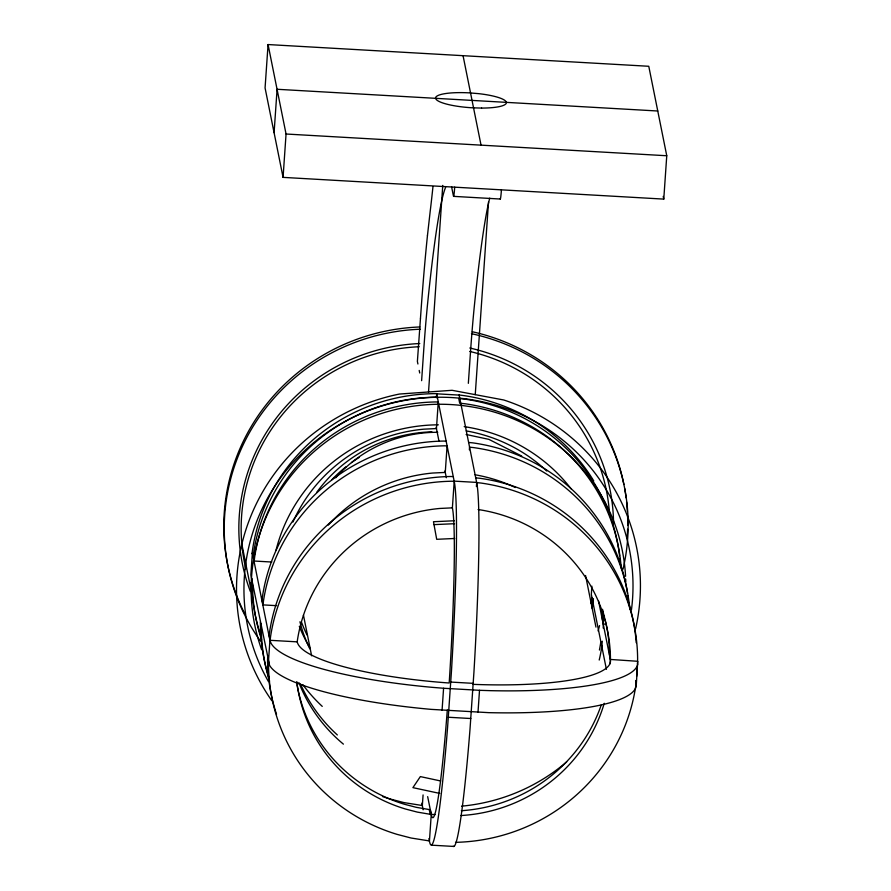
<?xml version="1.0" encoding="UTF-8"?>
<svg xmlns="http://www.w3.org/2000/svg" width="891" height="891" viewBox="0 0 891 891"><rect width="100%" height="100%" fill="white"/><g stroke="black" fill="none" stroke-linecap="round" stroke-linejoin="round"><path stroke-width="1.34" d="M603.207 628.055L603.341 624.023A157.54 153.865 -11.4 0 0 602.528 609.277M429.417 841.182L430.041 843.565A184.482 10.235 -86.7 0 0 447.572 727.546L451.459 671.224A184.482 10.235 -86.7 0 0 454.778 484.581L454.232 481.129L476.696 482.41L477.242 485.862A184.482 10.235 -86.7 0 1 473.912 672.505L470.036 728.838A184.482 10.235 -86.7 0 1 453.229 846.216M268.068 44.55L265.072 87.919L283.071 177.376L663.773 199.105L666.758 155.747L648.771 66.279L268.068 44.55L286.056 134.018L283.071 177.376M274.094 132.648L277.09 89.278L657.781 111.007M267.712 657.558L267.556 659.808A184.727 180.416 -11.4 0 0 272.913 701.885M268.414 662.291L269.928 640.295L252.365 552.977L250.85 574.962L269.539 665.243A184.482 38.268 3.9 0 0 431.211 709.37L488.747 712.655A184.482 38.268 3.9 0 0 636.219 686.17L637.689 661.289L637.499 664.04M268.648 662.603L268.514 664.552A184.727 180.416 -11.4 0 0 397.108 834.377L411.085 838.019L429.44 840.937L431.255 814.474A157.072 8.71 -86.7 0 0 447.304 709.938M421.621 380.669L423.838 348.459A117.634 6.527 -86.7 0 1 427.925 300.39A326.329 18.098 -86.7 0 1 433.26 253.679L434.585 243.633A326.329 18.098 -86.7 0 1 443.295 194.394A357.302 19.814 -86.7 0 1 445.634 187.21M428.526 391.973L442.76 185.417M436.39 397.809L436.668 393.811L459.132 395.092L476.674 482.61L476.407 486.586M423.08 794.939L422.345 805.52L403.957 802.602L389.991 798.96A184.727 180.416 -11.4 0 1 382.506 796.521M436.668 393.811L454.21 481.363L452.383 507.848L439.753 508.46A157.54 153.865 -11.4 0 0 297.449 640.028L297.226 641.854A157.072 32.577 3.9 0 0 448.173 682.929L449.187 682.996L449.253 681.971A157.072 8.71 -86.7 0 0 452.361 507.725M442.07 710.261L443.584 688.264L432.725 687.384A184.482 38.268 3.9 0 1 271.053 643.246L269.928 640.295M468.343 383.33L470.559 351.121A117.634 6.527 -86.7 0 1 474.647 303.051A326.329 18.098 -86.7 0 1 479.982 256.341L481.307 246.295A326.329 18.098 -86.7 0 1 489.727 198.136M469.368 449.821L469.546 447.171L473.689 447.605A184.727 180.416 -11.4 0 1 629.837 609.466M475.248 394.646L488.524 201.945M477.999 712.31L479.514 690.313L490.262 690.659A184.482 38.268 3.9 0 0 637.733 664.174M591.891 586.167L591.323 594.408L606.403 669.341M602.305 641.208L601.559 648.147A157.54 153.865 -11.4 0 1 599.22 660.042M610.101 663.739L610.38 659.618L598.596 601.035M636.219 686.17L636.363 680.535M636.642 676.403L637.31 666.791M420.463 318.466L417.389 361.423L417.912 363.996M427.446 235.625L430.186 211.423A239.267 13.276 -86.7 0 0 432.948 186.832M253.957 559.838L253.244 556.285L253.701 552.242A184.727 180.416 -11.4 0 1 435.031 397.208L437.314 397.33M262.778 603.697L262.065 600.144L262.522 596.112A184.727 180.416 -11.4 0 1 443.852 441.067L446.135 441.201M297.226 641.854L270.14 640.306L269.182 635.561L269.65 631.53A184.727 180.416 -11.4 0 1 450.98 476.496L453.252 476.618M270.14 640.306L270.608 636.274A184.727 180.416 -11.4 0 1 451.926 481.229L454.21 481.363M591.992 597.694L591.78 599.532A157.54 153.865 -11.4 0 1 591.101 603.519M593.384 598.618L592.738 604.276A157.54 153.865 -11.4 0 1 592.058 608.263M635.684 685.97L635.985 683.274M335.707 477.821C360.766 448.897 399.547 431.979 437.759 432.302M454.321 520.767L433.471 521.725L436.701 539.311L454.677 538.476M433.973 524.632L454.544 523.696M286.056 134.018L666.758 155.747M453.619 196.365L500.341 199.038M271.8 562.032L254.191 561.029L254.659 556.986A184.727 180.416 -11.4 0 1 435.989 401.941L438.261 402.075L436.445 428.56L423.804 429.172A157.54 153.865 -11.4 0 0 292.939 522.026M276.611 605.668L263.023 604.889L263.48 600.857A184.727 180.416 -11.4 0 1 444.809 445.812L447.082 445.945L445.266 472.419L432.625 473.043A157.54 153.865 -11.4 0 0 328.322 525.077M260.339 622.118L260.428 624.391A184.727 180.416 -11.4 0 0 269.405 678.831M450.779 682.072L473.244 683.352M443.584 688.264L479.514 690.313M448.351 717.244L470.816 718.525M297.026 684.789A157.54 153.865 -11.4 0 0 404.391 804.239L416.309 807.346L430.308 809.73L431.255 814.474L417.255 812.091L405.349 808.983A157.54 153.865 -11.4 0 1 296.781 681.57M435.198 814.586L431.244 814.363L427.669 796.643M431.556 845.169L454.02 846.45M606.047 624.212L603.341 624.023L602.383 619.278A157.54 153.865 -11.4 0 0 602.038 609.889M478.088 509.529A157.54 153.865 -11.4 0 1 610.469 659.451L637.544 661.278L637.622 659.039A184.727 180.416 -11.4 0 0 480.817 483.022L476.674 482.61M468.599 442.448L472.742 442.86A184.727 180.416 -11.4 0 1 627.498 593.206M475.727 477.866L479.859 478.278A184.727 180.416 -11.4 0 1 636.219 642.712M466.127 434.485L488.903 439.374L521.703 456.047M440.677 780.973L420.34 776.596L412.912 787.644L439.753 793.413M663.227 196.399L663.773 199.105M635.617 680.546L636.174 683.274M610.469 659.451L609.511 654.707A157.54 153.865 -11.4 0 0 604.933 618.822M601.681 646.298L600.723 641.553L600.601 643.402A157.54 153.865 -11.4 0 1 599.42 650.029M585.576 575.519L595.956 627.108M463.053 55.676L481.04 145.144M451.559 186.653L453.474 196.154A10.659 0.59 -86.7 0 0 454.688 187.177M436.189 427.335L438.94 440.956M444.965 470.938L446.335 477.754M419.204 370.422L419.717 372.995M429.262 809.674L430.219 814.419M421.866 803.147L423.114 809.796M428.961 838.576L429.44 840.937M303.441 615.091L311.627 655.821M267.946 658.75L268.659 662.303M260.751 623.321L261.386 629.135A184.727 180.416 -11.4 0 0 269.561 681.125M241.84 544.201L251.307 591.256M599.554 625.582A166.784 162.897 -11.4 0 1 598.106 630.939M322.252 706.385A166.784 162.897 -11.4 0 1 302.84 684.722M276.032 550.159A166.784 162.897 -11.4 0 1 438.339 424.818M464.189 426.644A166.784 162.897 -11.4 0 1 571.086 488.825M309.767 648.759A141.947 138.64 -11.4 0 1 299.944 621.773M625.694 579.083A187.522 183.145 -11.4 0 1 625.772 581.834M261.642 649.706A187.522 183.145 -11.4 0 1 402.275 408.045A187.522 183.145 -11.4 0 1 625.571 576.321M268.403 681.492A194.706 190.162 -11.4 0 1 401.585 401.028A194.706 190.162 -11.4 0 1 631.485 609.622M635.606 628.745A202.146 197.423 -11.4 0 0 503.76 399.992L452.071 390.303L399.446 394.045A202.146 197.423 -11.4 0 0 271.9 700.805M566.665 761.894A184.727 180.416 -11.4 0 1 461.549 806.166M343.403 744.141A157.54 153.865 -11.4 0 1 298.853 682.506M475.026 474.758A157.54 153.865 -11.4 0 1 515.31 487.511M627.877 595.756A184.727 180.416 -11.4 0 1 628.367 599.587M628.645 602.16A184.727 180.416 -11.4 0 1 628.89 604.722M337.344 734.952A157.54 153.865 -11.4 0 1 300.479 683.965M621.216 568.168A184.727 180.416 -11.4 0 0 464.868 403.734L459.689 403.211L458.742 398.477L463.921 398.99A184.727 180.416 -11.4 0 1 619.546 555.728M261.531 639.705A184.727 180.416 -11.4 0 1 252.565 585.264L251.741 578.571L251.607 580.52A184.727 180.416 -11.4 0 0 260.584 634.971M619.824 558.289A184.727 180.416 -11.4 0 1 620.069 560.851M466.205 430.899A157.54 153.865 -11.4 0 1 546.751 471.027M604.254 703.289A157.54 153.865 -11.4 0 1 460.892 815.543M635.528 687.329A184.727 180.416 -11.4 0 1 455.513 842.34M276.533 714.259A184.727 180.416 -11.4 0 1 273.236 703.133M601.247 704.97A157.54 153.865 -11.4 0 1 461.315 810.721M602.349 609.778A157.54 153.865 -11.4 0 1 604.599 617.519M250.304 591.39A187.522 183.145 -11.4 0 1 419.772 343.536M469.78 348.013A187.522 183.145 -11.4 0 1 613.543 523.685M624.658 488.457A202.146 197.423 -11.4 0 1 626.106 497.846M626.585 501.911A202.146 197.423 -11.4 0 1 627.375 511.456M627.576 515.555A202.146 197.423 -11.4 0 1 627.687 525.111M627.598 529.187A202.146 197.423 -11.4 0 1 627.041 538.632M244.446 613.119A202.146 197.423 -11.4 0 1 419.906 326.964M472.353 331.753A202.146 197.423 -11.4 0 1 623.9 484.492M471.439 333.691A202.146 197.423 -11.4 0 1 623.021 569.193M260.417 641.019A202.146 197.423 -11.4 0 1 245.86 439.33A202.146 197.423 -11.4 0 1 420.352 329.213M252.42 600.857A184.526 180.227 -11.4 0 1 250.772 582.992M251.986 553.768A184.526 180.227 -11.4 0 1 436.924 393.633M459.01 394.969A184.526 180.227 -11.4 0 1 593.74 480.895M604.655 501.945A184.526 180.227 -11.4 0 1 605.746 504.495M606.793 507.057A184.526 180.227 -11.4 0 1 610.112 516.112M469.757 351.455A184.526 180.227 -11.4 0 1 609.511 513.862M245.805 568.848A184.526 180.227 -11.4 0 1 419.171 346.744M309.745 647.412A145.523 142.126 -11.4 0 1 299.298 626.362M316.784 492.244A145.523 142.126 -11.4 0 1 431.879 431.834M306.983 634.915A141.947 138.64 -11.4 0 1 301.681 622.586M331.875 479.681A141.947 138.64 -11.4 0 1 346.064 466.728M351.511 462.596A141.947 138.64 -11.4 0 1 359.418 457.283M420.463 318.455A191.097 10.603 -86.7 0 1 427.446 235.636M501.41 189.839A10.659 0.59 -86.7 0 1 500.196 198.816M610.38 659.618A157.072 32.577 3.9 0 1 472.698 684.333M481.574 108.078L472.475 107.811A35.484 7.362 3.9 0 1 435.599 98.322A35.484 7.362 3.9 0 1 469.468 92.876L478.667 93.655A35.484 7.362 3.9 0 1 506.344 102.365A35.484 7.362 3.9 0 1 481.574 108.078"/></g></svg>
